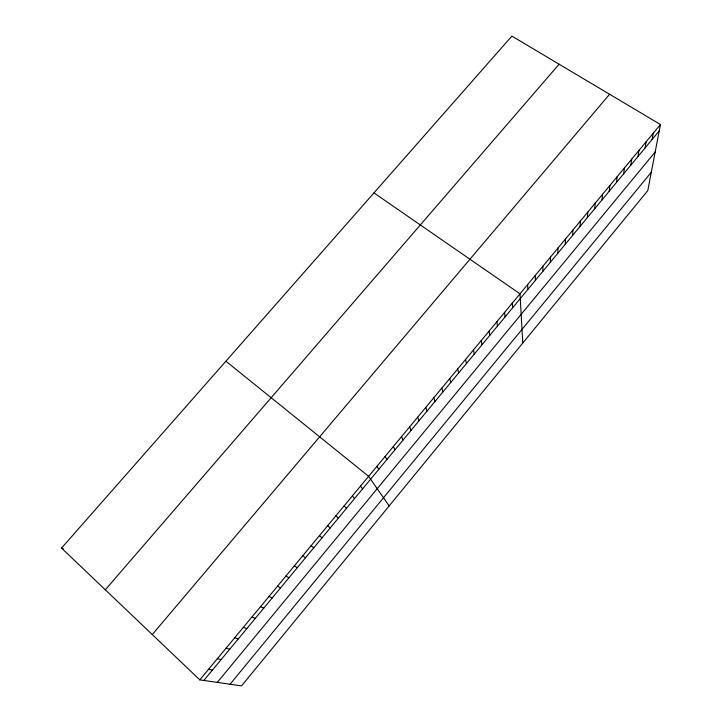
<?xml version="1.0" encoding="UTF-8"?>
<svg xmlns="http://www.w3.org/2000/svg" width="722" height="722" viewBox="0 0 722 722"><rect width="100%" height="100%" fill="white"/><g stroke="black" fill="none" stroke-linecap="round" stroke-linejoin="round"><path stroke-width="1.08" d="M550.381 262.239L550.444 257.131M557.835 253.242L557.98 248.043M565.263 244.28L565.488 239M572.654 235.354L572.961 229.984M580.019 226.464L580.407 221.004M587.365 217.611L587.825 212.06M594.675 208.784L595.217 203.153M601.958 199.994L602.572 194.281M609.206 191.24L609.909 185.446M616.435 182.513L617.211 176.637M623.637 173.821L624.485 167.865M630.811 165.167L631.732 159.129M637.959 156.548L638.952 150.42M645.071 147.956L646.145 141.747M652.165 139.391L653.311 133.11M660.449 124.509L647.769 190.644L241.536 685.9L199.804 679.862L61.55 548.07L511.88 36.1L660.449 124.509L199.804 679.862M230.056 684.239L651.289 172.278M217.295 682.389L655.179 152.008M203.866 680.449L659.231 130.872M152.279 634.557L609.594 94.248M105.313 589.793L559.117 64.213M208.577 669.285L212.53 669.998M217.322 658.744L221.158 659.583M226.022 648.257L229.749 649.213M234.686 637.806L238.314 638.88M243.323 627.4L246.834 628.591M61.55 548.07L63.337 548.747M251.915 617.039L255.326 618.348M260.48 606.715L263.774 608.15M268.999 596.435L272.194 597.987M277.492 586.201L280.578 587.861M285.948 576.012L288.935 577.79M294.368 565.858L297.247 567.745M373.96 192.9L520.011 293.818L522.764 343.04M302.753 555.75L305.532 557.745M311.11 545.679L313.781 547.79M225.905 361.217L368.626 476.33L389.158 505.923M319.422 535.652L322.003 537.872M327.707 525.661L330.189 527.999M335.956 515.716L338.338 518.161M344.177 505.806L346.452 508.36M352.363 495.942L354.538 498.595M360.513 486.114L362.597 488.875M376.893 466.367L378.779 469.345M385.115 456.448L386.911 459.526M393.31 446.566L395.015 449.752M401.477 436.729L403.075 440.023M409.6 426.937L411.107 430.33M417.695 417.172L419.112 420.673M425.754 407.452L427.081 411.053M433.787 397.777L435.014 401.477M441.783 388.138L442.92 391.929M449.743 378.536L450.799 382.425M457.676 368.969L458.641 372.967M465.582 359.448L466.448 363.536M473.452 349.953L474.228 354.141M481.285 340.504L481.98 344.791M489.092 331.091L489.706 335.477M496.871 321.723L497.395 326.191M504.615 312.382L505.048 316.949M512.331 303.087L512.683 307.743M527.665 284.594L527.845 289.432M535.291 275.398L535.39 280.335M542.881 266.247L542.899 271.264"/></g></svg>
